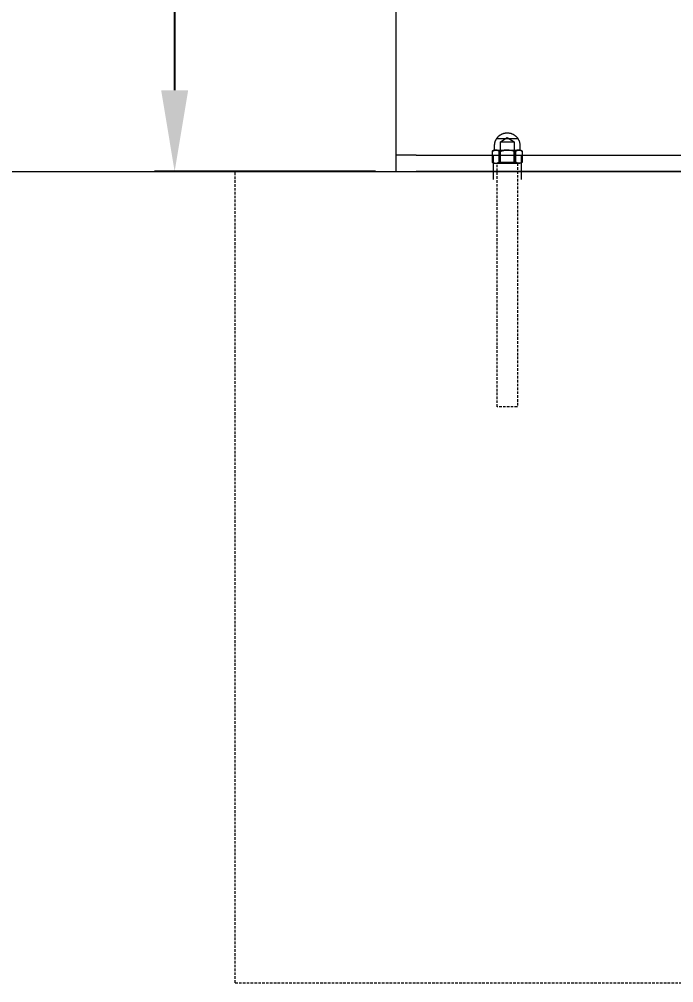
# Model space of a CAD drawing. Header units: millimetres. Extents: x -152 to 4236, y -557 to 2576.
# Drawn here: x 3112.1 to 3435, y 1625.9 to 2100.8 of the extents above; entities that cross this region are included whole.
import ezdxf

# ---------------------------------------------------------------- set-up
doc = ezdxf.new("R2010")
doc.units = ezdxf.units.MM
doc.linetypes.add('HIDDEN', pattern=[1.905, 1.27, -0.635])
for name, color, linetype, lineweight in [('ZANO_R', 7, 'Continuous', 0), ('ZANO_R_przerywana', 7, 'HIDDEN', 0), ('ZANO_W', 1, 'Continuous', 0)]:
    doc.layers.add(name, color=color, linetype=linetype, lineweight=lineweight)
doc.styles.add('Arial', font='arial.ttf')
doc.styles.get("Standard").update_dxf_attribs({"font": 'ARIALUNI.TTF'})
doc.dimstyles.new('pl i ang', dxfattribs={"dimtxt": 50, "dimasz": 50, "dimexe": 1.25, "dimexo": 0.625, "dimgap": 10, "dimtad": 1, "dimtoh": 1, "dimtxsty": 'Standard', "dimcen": 2.5, "dimclrd": 1, "dimclre": 1, "dimclrt": 1, "dimadec": 0, "dimazin": 0, "dimtfac": 1, "dimtmove": 0, "dimatfit": 3, "dimfxl": 1, "dimarcsym": 1})

# ---------------------------------------------------------------- blocks, each defined once
blk = doc.blocks.new('*D449')
at = {"layer": 'ZANO_W', "color": 1, "lineweight": -2}
for p, q in [((3292.84, 2475.86), (3178.75, 2475.86)), ((3188.75, 2435.86), (3188.75, 2065.86)), ((3287.84, 2025.86), (3178.75, 2025.86))]:
    blk.add_line(p, q, dxfattribs=at)
at = {"layer": 'ZANO_W', "color": 1}
for points in [[(3195.42, 2435.86), (3182.09, 2435.86), (3188.75, 2475.86)], [(3182.09, 2065.86), (3195.42, 2065.86), (3188.75, 2025.86)]]:
    blk.add_solid(points, dxfattribs=at)
at = {"layer": 'ZANO_W', "color": 1, "insert": (3158.33, 2250.86), "char_height": 40, "attachment_point": 5, "rotation": 90, "style": 'Arial'}
blk.add_mtext('450', dxfattribs=at)

msp = doc.modelspace()

# ---------------------------------------------------------------- linework, layer by layer
at = {"layer": 'ZANO_R'}
for p, q in [((3297.84, 2427.86), (3297.84, 2033.86)), ((3347.86, 2042.38), (3348, 2042.55)), ((3348, 2042.55), (3348.13, 2042.71)), ((3348.13, 2042.71), (3348.28, 2042.87)), ((3348.28, 2042.87), (3348.42, 2043.03)), ((3348.42, 2043.03), (3348.58, 2043.17)), ((3348.58, 2043.17), (3348.74, 2043.32)), ((3348.74, 2043.32), (3348.9, 2043.45)), ((3348.9, 2043.45), (3349.07, 2043.59)), ((3349.07, 2043.59), (3349.24, 2043.71)), ((3349.24, 2043.71), (3349.42, 2043.83)), ((3349.42, 2043.83), (3349.6, 2043.95)), ((3349.45, 2040.46), (3352.84, 2042.5)), ((3349.6, 2043.95), (3349.78, 2044.05)), ((3349.78, 2044.05), (3349.97, 2044.16)), ((3349.97, 2044.16), (3350.16, 2044.25)), ((3350.16, 2044.25), (3350.35, 2044.34)), ((3350.35, 2044.34), (3350.55, 2044.42)), ((3350.55, 2044.42), (3350.75, 2044.5)), ((3350.75, 2044.5), (3350.95, 2044.56)), ((3350.95, 2044.56), (3351.16, 2044.62)), ((3351.16, 2044.62), (3351.36, 2044.68)), ((3351.36, 2044.68), (3351.57, 2044.73)), ((3351.57, 2044.73), (3351.78, 2044.77)), ((3351.78, 2044.77), (3351.99, 2044.8)), ((3351.99, 2044.8), (3352.2, 2044.82)), ((3352.2, 2044.82), (3352.42, 2044.84)), ((3352.42, 2044.84), (3352.63, 2044.85)), ((3352.63, 2044.85), (3352.84, 2044.86)), ((3352.84, 2044.86), (3353.06, 2044.85)), ((3352.84, 2042.5), (3356.24, 2040.46)), ((3353.06, 2044.85), (3353.27, 2044.84)), ((3353.27, 2044.84), (3353.48, 2044.82)), ((3353.48, 2044.82), (3353.7, 2044.8)), ((3353.7, 2044.8), (3353.91, 2044.77)), ((3353.91, 2044.77), (3354.12, 2044.73)), ((3354.12, 2044.73), (3354.32, 2044.68)), ((3354.32, 2044.68), (3354.53, 2044.62)), ((3354.53, 2044.62), (3354.73, 2044.56)), ((3354.73, 2044.56), (3354.94, 2044.5)), ((3354.94, 2044.5), (3355.14, 2044.42)), ((3355.14, 2044.42), (3355.33, 2044.34)), ((3355.33, 2044.34), (3355.53, 2044.25)), ((3355.53, 2044.25), (3355.72, 2044.16)), ((3355.72, 2044.16), (3355.91, 2044.05)), ((3355.91, 2044.05), (3356.09, 2043.95)), ((3356.09, 2043.95), (3356.27, 2043.83)), ((3356.27, 2043.83), (3356.45, 2043.71)), ((3356.45, 2043.71), (3356.62, 2043.59)), ((3356.62, 2043.59), (3356.79, 2043.45)), ((3356.79, 2043.45), (3356.95, 2043.32)), ((3356.95, 2043.32), (3357.11, 2043.17)), ((3357.11, 2043.17), (3357.26, 2043.03)), ((3357.26, 2043.03), (3357.41, 2042.87)), ((3357.41, 2042.87), (3357.55, 2042.71)), ((3357.55, 2042.71), (3357.69, 2042.55)), ((3357.69, 2042.55), (3357.82, 2042.38)), ((3346.59, 2038.61), (3346.6, 2038.82)), ((3346.59, 2036.48), (3346.59, 2038.61)), ((3346.6, 2038.82), (3346.61, 2039.03)), ((3346.61, 2039.03), (3346.63, 2039.25)), ((3346.63, 2039.25), (3346.65, 2039.46)), ((3346.65, 2039.46), (3346.68, 2039.67)), ((3346.68, 2039.67), (3346.72, 2039.88)), ((3346.72, 2039.88), (3346.77, 2040.09)), ((3346.77, 2040.09), (3346.83, 2040.29)), ((3346.83, 2040.29), (3346.89, 2040.5)), ((3346.89, 2040.5), (3346.95, 2040.7)), ((3346.95, 2040.7), (3347.03, 2040.9)), ((3347.03, 2040.9), (3347.11, 2041.1)), ((3347.11, 2041.1), (3347.2, 2041.29)), ((3347.2, 2041.29), (3347.29, 2041.48)), ((3347.29, 2041.48), (3347.4, 2041.67)), ((3347.4, 2041.67), (3347.5, 2041.85)), ((3347.5, 2041.85), (3347.62, 2042.03)), ((3347.62, 2042.03), (3347.74, 2042.21)), ((3347.74, 2042.21), (3347.86, 2042.38)), ((3347.84, 2042.03), (3357.84, 2042.03)), ((3349.44, 2040.46), (3349.44, 2040.46)), ((3349.44, 2030.3), (3349.44, 2040.46)), ((3349.44, 2040.46), (3355.72, 2040.46)), ((3355.72, 2040.46), (3356.24, 2040.46)), ((3356.24, 2040.46), (3356.24, 2030.3)), ((3357.82, 2042.38), (3357.95, 2042.21)), ((3357.95, 2042.21), (3358.07, 2042.03)), ((3358.07, 2042.03), (3358.18, 2041.85)), ((3358.18, 2041.85), (3358.29, 2041.67)), ((3358.29, 2041.67), (3358.39, 2041.48)), ((3358.39, 2041.48), (3358.49, 2041.29)), ((3358.49, 2041.29), (3358.58, 2041.1)), ((3358.58, 2041.1), (3358.66, 2040.9)), ((3358.66, 2040.9), (3358.73, 2040.7)), ((3358.73, 2040.7), (3358.8, 2040.5)), ((3358.8, 2040.5), (3358.86, 2040.29)), ((3358.86, 2040.29), (3358.92, 2040.09)), ((3358.92, 2040.09), (3358.96, 2039.88)), ((3358.96, 2039.88), (3359, 2039.67)), ((3359, 2039.67), (3359.04, 2039.46)), ((3359.04, 2039.46), (3359.06, 2039.25)), ((3359.06, 2039.25), (3359.08, 2039.03)), ((3359.08, 2039.03), (3359.09, 2038.82)), ((3359.09, 2038.82), (3359.09, 2038.61)), ((3359.09, 2038.61), (3359.09, 2036.48)), ((3307.84, 2033.86), (3297.84, 2033.86)), ((3297.84, 2033.86), (3297.84, 2025.86)), ((3307.84, 2033.86), (3737.84, 2033.86)), ((3345.34, 2035.78), (3345.47, 2035.85)), ((3345.44, 2035.84), (3345.34, 2035.78)), ((3345.34, 2035.78), (3345.34, 2030.44)), ((3345.53, 2035.89), (3345.44, 2035.84)), ((3345.47, 2035.85), (3345.6, 2035.92)), ((3345.62, 2035.95), (3345.53, 2035.89)), ((3345.56, 2035.9), (3346.34, 2036.36)), ((3345.6, 2035.92), (3345.73, 2035.98)), ((3345.72, 2036), (3345.62, 2035.95)), ((3345.82, 2036.05), (3345.72, 2036)), ((3345.73, 2035.98), (3345.87, 2036.04)), ((3345.92, 2036.09), (3345.82, 2036.05)), ((3345.84, 2033.86), (3345.84, 2025.86)), ((3345.87, 2036.04), (3346.01, 2036.09)), ((3346.02, 2036.13), (3345.92, 2036.09)), ((3346.01, 2036.09), (3346.14, 2036.14)), ((3346.12, 2036.17), (3346.02, 2036.13)), ((3346.23, 2036.21), (3346.12, 2036.17)), ((3346.14, 2036.14), (3346.28, 2036.18)), ((3346.33, 2036.24), (3346.23, 2036.21)), ((3346.28, 2036.18), (3346.42, 2036.22)), ((3346.44, 2036.27), (3346.33, 2036.24)), ((3346.34, 2036.36), (3346.34, 2036.36)), ((3346.34, 2036.36), (3346.34, 2036.36)), ((3346.34, 2036.36), (3346.34, 2036.36)), ((3346.34, 2036.36), (3346.34, 2036.36)), ((3346.34, 2036.36), (3346.35, 2036.36)), ((3346.35, 2036.36), (3346.35, 2036.36)), ((3346.35, 2036.36), (3346.39, 2036.36)), ((3346.39, 2036.36), (3346.52, 2036.36)), ((3346.42, 2036.22), (3346.57, 2036.26)), ((3346.55, 2036.29), (3346.44, 2036.27)), ((3346.48, 2036.36), (3346.49, 2036.36)), ((3346.49, 2036.36), (3346.5, 2036.36)), ((3346.49, 2036.36), (3346.49, 2036.36)), ((3346.49, 2036.36), (3346.49, 2036.36)), ((3346.49, 2036.36), (3346.5, 2036.36)), ((3346.5, 2036.36), (3346.5, 2036.36)), ((3346.5, 2036.36), (3346.51, 2036.36)), ((3346.51, 2036.36), (3346.52, 2036.37)), ((3346.51, 2036.36), (3346.51, 2036.36)), ((3346.51, 2036.36), (3346.51, 2036.36)), ((3346.52, 2036.37), (3346.52, 2036.37)), ((3346.52, 2036.37), (3346.53, 2036.37)), ((3346.52, 2036.36), (3347.04, 2036.36)), ((3346.53, 2036.37), (3346.53, 2036.37)), ((3346.53, 2036.37), (3346.53, 2036.37)), ((3346.53, 2036.37), (3346.54, 2036.37)), ((3346.54, 2036.37), (3346.54, 2036.38)), ((3346.54, 2036.38), (3346.54, 2036.38)), ((3346.54, 2036.38), (3346.55, 2036.38)), ((3346.55, 2036.38), (3346.55, 2036.39)), ((3346.55, 2036.39), (3346.56, 2036.39)), ((3346.55, 2036.38), (3346.55, 2036.38)), ((3346.65, 2036.31), (3346.55, 2036.29)), ((3346.56, 2036.39), (3346.56, 2036.4)), ((3346.56, 2036.4), (3346.57, 2036.4)), ((3346.56, 2036.39), (3346.56, 2036.39)), ((3346.56, 2036.39), (3346.56, 2036.39)), ((3346.57, 2036.4), (3346.57, 2036.41)), ((3346.57, 2036.41), (3346.57, 2036.41)), ((3346.57, 2036.41), (3346.58, 2036.41)), ((3346.57, 2036.4), (3346.57, 2036.4)), ((3346.57, 2036.26), (3346.71, 2036.29)), ((3346.58, 2036.42), (3346.58, 2036.43)), ((3346.58, 2036.43), (3346.58, 2036.43)), ((3346.58, 2036.43), (3346.59, 2036.43)), ((3346.58, 2036.41), (3346.58, 2036.42)), ((3346.58, 2036.42), (3346.58, 2036.42)), ((3346.59, 2036.47), (3346.59, 2036.48)), ((3346.59, 2036.46), (3346.59, 2036.47)), ((3346.59, 2036.47), (3346.59, 2036.47)), ((3346.59, 2036.45), (3346.59, 2036.46)), ((3346.59, 2036.46), (3346.59, 2036.46)), ((3346.59, 2036.46), (3346.59, 2036.46)), ((3346.59, 2036.44), (3346.59, 2036.45)), ((3346.59, 2036.45), (3346.59, 2036.45)), ((3346.59, 2036.43), (3346.59, 2036.44)), ((3346.59, 2036.44), (3346.59, 2036.44)), ((3346.59, 2036.44), (3346.59, 2036.44)), ((3346.76, 2036.33), (3346.65, 2036.31)), ((3346.71, 2036.29), (3346.85, 2036.31)), ((3346.87, 2036.34), (3346.76, 2036.33)), ((3346.85, 2036.31), (3347, 2036.33)), ((3346.98, 2036.35), (3346.87, 2036.34)), ((3347.09, 2036.36), (3346.98, 2036.35)), ((3347, 2036.33), (3347.15, 2036.35)), ((3347.2, 2036.35), (3347.09, 2036.36)), ((3347.14, 2036.36), (3352.46, 2036.36)), ((3347.15, 2036.35), (3347.29, 2036.36)), ((3347.31, 2036.34), (3347.2, 2036.35)), ((3347.42, 2036.33), (3347.31, 2036.34)), ((3347.4, 2036.36), (3347.55, 2036.35)), ((3347.53, 2036.31), (3347.42, 2036.33)), ((3347.63, 2036.29), (3347.53, 2036.31)), ((3347.55, 2036.35), (3347.7, 2036.33)), ((3347.74, 2036.27), (3347.63, 2036.29)), ((3347.7, 2036.33), (3347.84, 2036.31)), ((3347.85, 2036.24), (3347.74, 2036.27)), ((3347.84, 2036.31), (3347.99, 2036.29)), ((3347.95, 2036.21), (3347.85, 2036.24)), ((3348.06, 2036.17), (3347.95, 2036.21)), ((3347.99, 2036.29), (3348.13, 2036.26)), ((3348.16, 2036.13), (3348.06, 2036.17)), ((3348.13, 2036.26), (3348.27, 2036.22)), ((3348.26, 2036.09), (3348.16, 2036.13)), ((3348.36, 2036.05), (3348.26, 2036.09)), ((3348.27, 2036.22), (3348.41, 2036.18)), ((3348.46, 2036), (3348.36, 2036.05)), ((3348.41, 2036.18), (3348.55, 2036.14)), ((3348.56, 2035.95), (3348.46, 2036)), ((3348.55, 2036.14), (3348.69, 2036.09)), ((3348.65, 2035.89), (3348.56, 2035.95)), ((3348.74, 2035.84), (3348.65, 2035.89)), ((3348.69, 2036.09), (3348.83, 2036.04)), ((3348.83, 2035.78), (3348.74, 2035.84)), ((3348.83, 2036.04), (3348.96, 2035.98)), ((3349.24, 2035.89), (3348.83, 2035.78)), ((3348.83, 2030.44), (3348.83, 2035.78)), ((3348.96, 2035.98), (3349.1, 2035.92)), ((3349.1, 2035.92), (3349.23, 2035.85)), ((3349.23, 2035.85), (3349.35, 2035.78)), ((3349.65, 2036), (3349.24, 2035.89)), ((3349.35, 2035.78), (3349.8, 2035.9)), ((3349.35, 2030.44), (3349.35, 2035.78)), ((3350.06, 2036.09), (3349.65, 2036)), ((3349.8, 2035.9), (3350.25, 2036.01)), ((3350.48, 2036.17), (3350.06, 2036.09)), ((3350.25, 2036.01), (3350.7, 2036.11)), ((3350.9, 2036.23), (3350.48, 2036.17)), ((3350.7, 2036.11), (3351.15, 2036.19)), ((3351.32, 2036.28), (3350.9, 2036.23)), ((3351.15, 2036.19), (3351.61, 2036.26)), ((3351.74, 2036.32), (3351.32, 2036.28)), ((3351.61, 2036.26), (3352.07, 2036.31)), ((3352.16, 2036.35), (3351.74, 2036.32)), ((3352.07, 2036.31), (3352.53, 2036.34)), ((3352.58, 2036.36), (3352.16, 2036.35)), ((3352.53, 2036.34), (3352.99, 2036.36)), ((3353.01, 2036.35), (3352.58, 2036.36)), ((3352.69, 2036.36), (3358.28, 2036.36)), ((3353.43, 2036.32), (3353.01, 2036.35)), ((3353.21, 2036.36), (3353.67, 2036.34)), ((3353.23, 2036.36), (3353.34, 2036.35)), ((3353.85, 2036.28), (3353.43, 2036.32)), ((3353.67, 2036.34), (3354.13, 2036.31)), ((3354.27, 2036.23), (3353.85, 2036.28)), ((3354.13, 2036.31), (3354.59, 2036.26)), ((3354.69, 2036.17), (3354.27, 2036.23)), ((3354.59, 2036.26), (3355.05, 2036.19)), ((3355.1, 2036.09), (3354.69, 2036.17)), ((3355.05, 2036.19), (3355.51, 2036.11)), ((3355.52, 2036), (3355.1, 2036.09)), ((3355.51, 2036.11), (3355.96, 2036.01)), ((3355.93, 2035.89), (3355.52, 2036)), ((3356.33, 2035.78), (3355.93, 2035.89)), ((3355.96, 2036.01), (3356.41, 2035.9)), ((3356.46, 2035.85), (3356.33, 2035.78)), ((3356.33, 2030.44), (3356.33, 2035.78)), ((3356.41, 2035.9), (3356.85, 2035.78)), ((3356.58, 2035.91), (3356.46, 2035.85)), ((3356.71, 2035.97), (3356.58, 2035.91)), ((3356.84, 2036.03), (3356.71, 2035.97)), ((3356.97, 2036.08), (3356.84, 2036.03)), ((3356.85, 2035.78), (3356.95, 2035.84)), ((3356.85, 2035.78), (3356.85, 2030.44)), ((3356.95, 2035.84), (3357.04, 2035.9)), ((3357.1, 2036.13), (3356.97, 2036.08)), ((3357.04, 2035.9), (3357.14, 2035.95)), ((3357.23, 2036.17), (3357.1, 2036.13)), ((3357.14, 2035.95), (3357.24, 2036.01)), ((3357.37, 2036.21), (3357.23, 2036.17)), ((3357.24, 2036.01), (3357.35, 2036.06)), ((3357.35, 2036.06), (3357.45, 2036.1)), ((3357.5, 2036.25), (3357.37, 2036.21)), ((3357.45, 2036.1), (3357.56, 2036.14)), ((3357.64, 2036.28), (3357.5, 2036.25)), ((3357.56, 2036.14), (3357.66, 2036.18)), ((3357.78, 2036.3), (3357.64, 2036.28)), ((3357.66, 2036.18), (3357.77, 2036.22)), ((3357.77, 2036.22), (3357.88, 2036.25)), ((3357.92, 2036.32), (3357.78, 2036.3)), ((3357.88, 2036.25), (3357.99, 2036.28)), ((3358.06, 2036.34), (3357.92, 2036.32)), ((3357.99, 2036.28), (3358.1, 2036.3)), ((3358.2, 2036.35), (3358.06, 2036.34)), ((3358.1, 2036.3), (3358.21, 2036.32)), ((3358.34, 2036.36), (3358.2, 2036.35)), ((3358.21, 2036.32), (3358.32, 2036.34)), ((3358.32, 2036.34), (3358.44, 2036.35)), ((3358.48, 2036.35), (3358.34, 2036.36)), ((3358.4, 2036.36), (3359.34, 2036.36)), ((3358.44, 2036.35), (3358.55, 2036.36)), ((3358.62, 2036.34), (3358.48, 2036.35)), ((3358.76, 2036.32), (3358.62, 2036.34)), ((3358.65, 2036.36), (3358.75, 2036.35)), ((3358.75, 2036.35), (3358.85, 2036.34)), ((3358.9, 2036.3), (3358.76, 2036.32)), ((3358.85, 2036.34), (3358.96, 2036.33)), ((3359.04, 2036.28), (3358.9, 2036.3)), ((3358.96, 2036.33), (3359.06, 2036.31)), ((3359.17, 2036.25), (3359.04, 2036.28)), ((3359.06, 2036.31), (3359.16, 2036.29)), ((3359.09, 2036.48), (3359.09, 2036.47)), ((3359.09, 2036.47), (3359.09, 2036.47)), ((3359.09, 2036.47), (3359.09, 2036.46)), ((3359.09, 2036.46), (3359.1, 2036.46)), ((3359.1, 2036.46), (3359.1, 2036.46)), ((3359.1, 2036.46), (3359.1, 2036.45)), ((3359.1, 2036.45), (3359.1, 2036.45)), ((3359.1, 2036.45), (3359.1, 2036.44)), ((3359.1, 2036.44), (3359.1, 2036.44)), ((3359.1, 2036.44), (3359.1, 2036.44)), ((3359.1, 2036.44), (3359.1, 2036.43)), ((3359.1, 2036.43), (3359.1, 2036.43)), ((3359.1, 2036.43), (3359.11, 2036.43)), ((3359.11, 2036.43), (3359.11, 2036.42)), ((3359.11, 2036.42), (3359.11, 2036.42)), ((3359.11, 2036.42), (3359.11, 2036.41)), ((3359.11, 2036.41), (3359.11, 2036.41)), ((3359.11, 2036.41), (3359.12, 2036.41)), ((3359.12, 2036.41), (3359.12, 2036.4)), ((3359.12, 2036.4), (3359.12, 2036.4)), ((3359.12, 2036.4), (3359.12, 2036.4)), ((3359.12, 2036.4), (3359.13, 2036.39)), ((3359.13, 2036.39), (3359.13, 2036.39)), ((3359.13, 2036.39), (3359.13, 2036.39)), ((3359.13, 2036.39), (3359.13, 2036.39)), ((3359.13, 2036.39), (3359.14, 2036.38)), ((3359.14, 2036.38), (3359.14, 2036.38)), ((3359.14, 2036.38), (3359.14, 2036.38)), ((3359.14, 2036.38), (3359.15, 2036.38)), ((3359.15, 2036.38), (3359.15, 2036.37)), ((3359.15, 2036.37), (3359.15, 2036.37)), ((3359.15, 2036.37), (3359.16, 2036.37)), ((3359.16, 2036.37), (3359.16, 2036.37)), ((3359.16, 2036.37), (3359.17, 2036.37)), ((3359.16, 2036.29), (3359.26, 2036.26)), ((3359.17, 2036.37), (3359.17, 2036.37)), ((3359.17, 2036.37), (3359.17, 2036.36)), ((3359.17, 2036.36), (3359.18, 2036.36)), ((3359.31, 2036.21), (3359.17, 2036.25)), ((3359.18, 2036.36), (3359.18, 2036.36)), ((3359.18, 2036.36), (3359.19, 2036.36)), ((3359.19, 2036.36), (3359.2, 2036.36)), ((3359.19, 2036.36), (3359.19, 2036.36)), ((3359.19, 2036.36), (3359.19, 2036.36)), ((3359.19, 2036.36), (3359.2, 2036.36)), ((3359.2, 2036.36), (3359.2, 2036.36)), ((3359.2, 2036.36), (3359.21, 2036.36)), ((3359.26, 2036.26), (3359.37, 2036.24)), ((3359.45, 2036.17), (3359.31, 2036.21)), ((3359.34, 2036.36), (3360.19, 2035.87)), ((3359.37, 2036.24), (3359.47, 2036.21)), ((3359.58, 2036.13), (3359.45, 2036.17)), ((3359.47, 2036.21), (3359.56, 2036.17)), ((3359.56, 2036.17), (3359.66, 2036.14)), ((3359.71, 2036.08), (3359.58, 2036.13)), ((3359.66, 2036.14), (3359.76, 2036.1)), ((3359.84, 2036.03), (3359.71, 2036.08)), ((3359.76, 2036.1), (3359.85, 2036.05)), ((3359.97, 2035.97), (3359.84, 2036.03)), ((3359.84, 2025.86), (3359.84, 2033.86)), ((3359.85, 2036.05), (3359.95, 2036.01)), ((3359.95, 2036.01), (3360.04, 2035.96)), ((3360.1, 2035.91), (3359.97, 2035.97)), ((3360.04, 2035.96), (3360.13, 2035.9)), ((3360.22, 2035.85), (3360.1, 2035.91)), ((3360.19, 2035.87), (3360.34, 2035.78)), ((3360.34, 2035.78), (3360.22, 2035.85)), ((3360.34, 2030.44), (3360.34, 2035.78)), ((3345.34, 2030.44), (3345.47, 2030.37)), ((3345.34, 2030.44), (3345.44, 2030.37)), ((3345.44, 2030.37), (3345.54, 2030.32)), ((3345.47, 2030.37), (3345.6, 2030.3)), ((3345.54, 2030.32), (3345.64, 2030.26)), ((3346.34, 2029.86), (3345.56, 2030.31)), ((3345.6, 2030.3), (3345.73, 2030.23)), ((3345.64, 2030.26), (3345.74, 2030.21)), ((3345.73, 2030.23), (3345.87, 2030.18)), ((3345.74, 2030.21), (3345.84, 2030.16)), ((3345.84, 2030.16), (3345.94, 2030.11)), ((3345.84, 2029.86), (3345.84, 2021.86)), ((3345.87, 2030.18), (3346.01, 2030.12)), ((3345.94, 2030.11), (3346.05, 2030.07)), ((3346.01, 2030.12), (3346.14, 2030.07)), ((3346.05, 2030.07), (3346.16, 2030.03)), ((3346.14, 2030.07), (3346.28, 2030.03)), ((3346.16, 2030.03), (3346.26, 2030)), ((3346.26, 2030), (3346.37, 2029.96)), ((3346.28, 2030.03), (3346.42, 2029.99)), ((3346.37, 2029.96), (3346.48, 2029.94)), ((3346.42, 2029.99), (3346.57, 2029.96)), ((3346.48, 2029.94), (3346.59, 2029.91)), ((3346.57, 2029.96), (3346.71, 2029.93)), ((3346.59, 2029.91), (3346.71, 2029.89)), ((3346.71, 2029.93), (3346.85, 2029.9)), ((3346.71, 2029.89), (3346.82, 2029.88)), ((3346.82, 2029.88), (3346.93, 2029.87)), ((3346.85, 2029.9), (3347, 2029.88)), ((3346.93, 2029.87), (3347.04, 2029.86)), ((3346.98, 2029.86), (3347.04, 2029.86)), ((3347, 2029.88), (3347.15, 2029.87)), ((3347.14, 2029.86), (3347.25, 2029.87)), ((3347.14, 2029.86), (3347.2, 2029.86)), ((3347.15, 2029.87), (3347.29, 2029.86)), ((3347.25, 2029.87), (3347.36, 2029.88)), ((3347.36, 2029.88), (3347.48, 2029.89)), ((3347.4, 2029.86), (3347.55, 2029.87)), ((3347.4, 2029.86), (3347.48, 2029.86)), ((3347.48, 2029.89), (3347.59, 2029.91)), ((3347.55, 2029.87), (3347.69, 2029.88)), ((3347.59, 2029.91), (3347.7, 2029.94)), ((3347.69, 2029.88), (3347.84, 2029.9)), ((3347.7, 2029.94), (3347.81, 2029.97)), ((3347.81, 2029.97), (3347.92, 2030)), ((3347.84, 2029.9), (3347.98, 2029.92)), ((3357.74, 2029.78), (3347.84, 2029.78)), ((3347.92, 2030), (3348.03, 2030.03)), ((3347.98, 2029.92), (3348.13, 2029.95)), ((3348.03, 2030.03), (3348.13, 2030.07)), ((3348.13, 2030.07), (3348.24, 2030.11)), ((3348.13, 2029.95), (3348.27, 2029.99)), ((3348.24, 2030.11), (3348.34, 2030.16)), ((3348.27, 2029.99), (3348.41, 2030.03)), ((3348.34, 2030.16), (3348.44, 2030.21)), ((3348.41, 2030.03), (3348.55, 2030.07)), ((3348.44, 2030.21), (3348.54, 2030.26)), ((3348.54, 2030.26), (3348.64, 2030.32)), ((3348.55, 2030.07), (3348.69, 2030.12)), ((3348.64, 2030.32), (3348.74, 2030.37)), ((3348.69, 2030.12), (3348.83, 2030.18)), ((3348.74, 2030.37), (3348.83, 2030.44)), ((3348.83, 2030.44), (3349.28, 2030.31)), ((3348.83, 2030.18), (3348.96, 2030.23)), ((3348.84, 2029.88), (3349.44, 2030.3)), ((3348.84, 2029.86), (3348.84, 2029.88)), ((3356.23, 2029.88), (3348.84, 2029.88)), ((3348.96, 2030.23), (3349.1, 2030.3)), ((3349.1, 2030.3), (3349.23, 2030.36)), ((3349.23, 2030.36), (3349.35, 2030.44)), ((3349.28, 2030.31), (3349.73, 2030.2)), ((3349.8, 2030.31), (3349.35, 2030.44)), ((3355.72, 2030.3), (3349.44, 2030.3)), ((3349.73, 2030.2), (3350.19, 2030.1)), ((3350.25, 2030.2), (3349.8, 2030.31)), ((3350.19, 2030.1), (3350.65, 2030.02)), ((3350.7, 2030.1), (3350.25, 2030.2)), ((3350.65, 2030.02), (3351.11, 2029.96)), ((3351.16, 2030.02), (3350.7, 2030.1)), ((3351.11, 2029.96), (3351.57, 2029.91)), ((3351.62, 2029.96), (3351.16, 2030.02)), ((3351.57, 2029.91), (3352.03, 2029.87)), ((3352.08, 2029.91), (3351.62, 2029.96)), ((3352.03, 2029.87), (3352.5, 2029.86)), ((3352.54, 2029.87), (3352.08, 2029.91)), ((3352.35, 2029.86), (3352.47, 2029.86)), ((3352.39, 2029.88), (3352.37, 2029.88)), ((3353.01, 2029.86), (3352.54, 2029.87)), ((3352.6, 2029.86), (3353.02, 2029.87)), ((3352.69, 2029.86), (3352.82, 2029.86)), ((3352.99, 2029.86), (3352.86, 2029.86)), ((3353.02, 2029.87), (3353.44, 2029.89)), ((3353.68, 2029.87), (3353.21, 2029.86)), ((3353.44, 2029.89), (3353.86, 2029.93)), ((3354.14, 2029.91), (3353.68, 2029.87)), ((3353.86, 2029.93), (3354.28, 2029.98)), ((3354.6, 2029.96), (3354.14, 2029.91)), ((3354.28, 2029.98), (3354.7, 2030.05)), ((3355.05, 2030.02), (3354.6, 2029.96)), ((3354.7, 2030.05), (3355.11, 2030.13)), ((3355.51, 2030.1), (3355.05, 2030.02)), ((3355.11, 2030.13), (3355.52, 2030.22)), ((3355.96, 2030.2), (3355.51, 2030.1)), ((3355.52, 2030.22), (3355.93, 2030.32)), ((3356.11, 2030.3), (3355.72, 2030.3)), ((3355.93, 2030.32), (3356.33, 2030.44)), ((3356.41, 2030.31), (3355.96, 2030.2)), ((3356.21, 2030.3), (3356.11, 2030.3)), ((3356.24, 2030.3), (3356.21, 2030.3)), ((3356.68, 2029.88), (3356.23, 2029.88)), ((3356.24, 2030.3), (3356.84, 2029.88)), ((3356.24, 2030.3), (3356.24, 2030.3)), ((3356.24, 2030.3), (3356.24, 2030.3)), ((3356.24, 2030.3), (3356.24, 2030.3)), ((3356.24, 2030.3), (3356.24, 2030.3)), ((3356.24, 2030.3), (3356.24, 2030.3)), ((3356.24, 2030.3), (3356.24, 2030.3)), ((3356.33, 2030.44), (3356.46, 2030.36)), ((3356.85, 2030.44), (3356.41, 2030.31)), ((3356.46, 2030.36), (3356.59, 2030.3)), ((3356.59, 2030.3), (3356.72, 2030.23)), ((3356.81, 2029.88), (3356.68, 2029.88)), ((3356.72, 2030.23), (3356.86, 2030.18)), ((3356.84, 2029.88), (3356.81, 2029.88)), ((3356.84, 2029.88), (3356.84, 2029.86)), ((3356.84, 2029.88), (3356.84, 2029.88)), ((3356.84, 2029.88), (3356.84, 2029.88)), ((3356.84, 2029.88), (3356.84, 2029.88)), ((3356.84, 2029.88), (3356.84, 2029.88)), ((3356.84, 2029.88), (3356.84, 2029.88)), ((3356.84, 2029.88), (3356.84, 2029.88)), ((3356.95, 2030.37), (3356.85, 2030.44)), ((3356.86, 2030.18), (3357, 2030.12)), ((3357.04, 2030.32), (3356.95, 2030.37)), ((3357, 2030.12), (3357.13, 2030.07)), ((3357.14, 2030.26), (3357.04, 2030.32)), ((3357.13, 2030.07), (3357.27, 2030.03)), ((3357.24, 2030.21), (3357.14, 2030.26)), ((3357.35, 2030.16), (3357.24, 2030.21)), ((3357.27, 2030.03), (3357.42, 2029.99)), ((3357.45, 2030.11), (3357.35, 2030.16)), ((3357.42, 2029.99), (3357.56, 2029.95)), ((3357.56, 2030.07), (3357.45, 2030.11)), ((3357.66, 2030.03), (3357.56, 2030.07)), ((3357.56, 2029.95), (3357.7, 2029.93)), ((3357.77, 2030), (3357.66, 2030.03)), ((3357.7, 2029.93), (3357.85, 2029.9)), ((3357.82, 2029.78), (3357.74, 2029.78)), ((3357.88, 2029.97), (3357.77, 2030)), ((3357.84, 2029.78), (3357.82, 2029.78)), ((3357.84, 2029.78), (3357.84, 2029.78)), ((3357.84, 2029.78), (3357.84, 2029.78)), ((3357.84, 2029.78), (3357.84, 2029.78)), ((3357.84, 2029.78), (3357.84, 2029.78)), ((3357.84, 2029.78), (3357.84, 2029.78)), ((3357.84, 2029.78), (3357.84, 2029.78)), ((3357.84, 2029.78), (3357.84, 2029.78)), ((3357.85, 2029.9), (3357.99, 2029.88)), ((3357.99, 2029.94), (3357.88, 2029.97)), ((3358.1, 2029.91), (3357.99, 2029.94)), ((3357.99, 2029.88), (3358.14, 2029.87)), ((3358.21, 2029.89), (3358.1, 2029.91)), ((3358.14, 2029.87), (3358.28, 2029.86)), ((3358.32, 2029.88), (3358.21, 2029.89)), ((3358.44, 2029.87), (3358.32, 2029.88)), ((3358.4, 2029.86), (3358.54, 2029.87)), ((3358.55, 2029.86), (3358.44, 2029.87)), ((3358.55, 2029.86), (3358.49, 2029.86)), ((3358.54, 2029.87), (3358.69, 2029.88)), ((3358.75, 2029.86), (3358.64, 2029.86)), ((3358.71, 2029.86), (3358.65, 2029.86)), ((3358.69, 2029.88), (3358.83, 2029.9)), ((3358.85, 2029.87), (3358.75, 2029.86)), ((3358.83, 2029.9), (3358.98, 2029.93)), ((3358.96, 2029.89), (3358.85, 2029.87)), ((3359.06, 2029.9), (3358.96, 2029.89)), ((3358.98, 2029.93), (3359.12, 2029.96)), ((3359.16, 2029.92), (3359.06, 2029.9)), ((3359.12, 2029.96), (3359.26, 2029.99)), ((3359.26, 2029.95), (3359.16, 2029.92)), ((3359.26, 2029.99), (3359.41, 2030.03)), ((3359.36, 2029.98), (3359.26, 2029.95)), ((3360.19, 2030.34), (3359.34, 2029.86)), ((3359.46, 2030.01), (3359.36, 2029.98)), ((3359.41, 2030.03), (3359.55, 2030.07)), ((3359.56, 2030.04), (3359.46, 2030.01)), ((3359.55, 2030.07), (3359.68, 2030.12)), ((3359.66, 2030.08), (3359.56, 2030.04)), ((3359.76, 2030.12), (3359.66, 2030.08)), ((3359.68, 2030.12), (3359.82, 2030.18)), ((3359.85, 2030.16), (3359.76, 2030.12)), ((3359.82, 2030.18), (3359.95, 2030.23)), ((3359.84, 2021.86), (3359.84, 2029.86)), ((3359.95, 2030.21), (3359.85, 2030.16)), ((3359.95, 2030.23), (3360.09, 2030.3)), ((3360.04, 2030.26), (3359.95, 2030.21)), ((3360.13, 2030.31), (3360.04, 2030.26)), ((3360.09, 2030.3), (3360.22, 2030.37)), ((3360.34, 2030.44), (3360.19, 2030.34)), ((3360.22, 2030.37), (3360.34, 2030.44)), ((-151.78, 2025.86), (4112.64, 2025.86)), ((3218.61, 2025.86), (3818.61, 2025.86)), ((3297.84, 2025.86), (3307.84, 2025.86)), ((3737.84, 2025.86), (3307.84, 2025.86))]:
    msp.add_line(p, q, dxfattribs=at)
at = {"layer": 'ZANO_R_przerywana'}
for p, q in [((3347.84, 1909.78), (3347.84, 2029.78)), ((3357.84, 2029.78), (3357.84, 1909.78)), ((3218.61, 1625.86), (3218.61, 2025.86)), ((3357.74, 1909.78), (3347.84, 1909.78)), ((3357.82, 1909.78), (3357.74, 1909.78)), ((3357.84, 1909.78), (3357.82, 1909.78)), ((3357.84, 1909.78), (3357.84, 1909.78)), ((3357.84, 1909.78), (3357.84, 1909.78)), ((3357.84, 1909.78), (3357.84, 1909.78)), ((3357.84, 1909.78), (3357.84, 1909.78)), ((3357.84, 1909.78), (3357.84, 1909.78)), ((3357.84, 1909.78), (3357.84, 1909.78)), ((3357.84, 1909.78), (3357.84, 1909.78)), ((3218.61, 1625.86), (3818.61, 1625.86))]:
    msp.add_line(p, q, dxfattribs=at)

# ---------------------------------------------------------------- dimensions: what is measured, and where the dimension line sits
at = {"layer": 'ZANO_W'}
dim = msp.add_linear_dim(base=(3188.75, 2025.86), p1=(3302.84, 2475.86), p2=(3297.84, 2025.86), angle=90, dimstyle='pl i ang', override={"dimtxt": 40, "dimasz": 40, "dimexe": 10, "dimexo": 10, "dimtoh": 0, "dimdec": 0, "dimtxsty": 'Arial', "dimtdec": 0, "dimtmove": 1}, dxfattribs=at)
dim.commit()
dim.dimension.update_dxf_attribs({"geometry": '*D449', "text_midpoint": (3158.33, 2250.86)})

doc.saveas('drawing.dxf')
